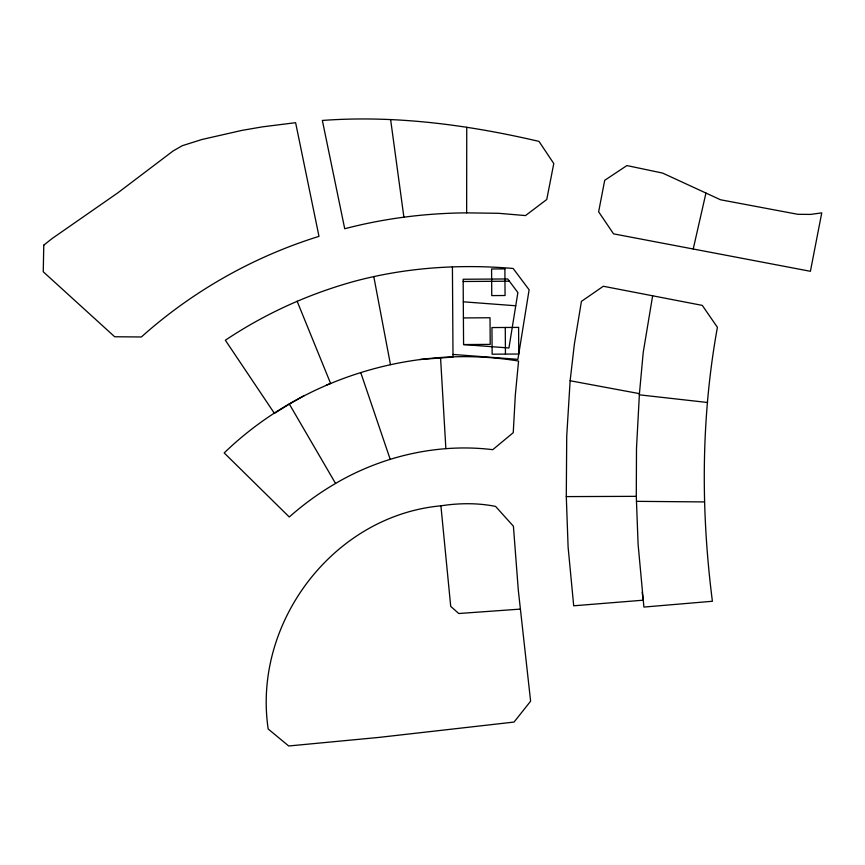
<?xml version="1.0" encoding="UTF-8"?>
<svg xmlns="http://www.w3.org/2000/svg" width="865" height="865" viewBox="0 0 865 865"><rect width="100%" height="100%" fill="white"/><g stroke="black" fill="none" stroke-linecap="round" stroke-linejoin="round"><path stroke-width="1.3" d="M466.646 212.866L498.489 213.298L525.498 215.58L546.756 199.501L553.784 163.55L538.971 141.384C468.16 124.863 395.143 115.045 322.353 120.451L344.724 228.738C384.46 218.348 425.58 213.168 466.646 212.866L466.743 127.274M636.283 496.337L636.499 448.297L639.43 393.64L570.132 380.751L574.392 344L581.421 301.388L603.316 286.261L702.283 305.388L717.409 327.327C700.996 417.579 700.737 510.404 712.403 601.262L643.906 607.068L638.1 544.323L636.283 496.337L566.294 496.607L566.726 436.144L570.132 380.751M652.643 295.798L643.214 352.477L639.322 394.818L707.494 402.485M693.222 248.979L705.959 193.057L662.601 173.076L626.909 165.572L604.7 180.32L598.634 211.806L613.545 233.853L810.408 271.296L821.75 212.866L810.613 214.412L797.833 214.304L720.491 199.761L705.959 193.057M335.555 483.449C382.406 455.931 438.652 443.031 492.736 449.681L513.248 432.684L515.324 394.981L518.578 361.051C413.156 343.654 301.031 378.675 224.186 452.925L289.278 517C303.561 504.338 319.077 493.072 335.555 483.449L289.332 404.085L274.41 413.351L225.354 340.226C265.068 313.692 308.989 293.722 355.05 281.147C406.518 267.382 460.148 263.955 513.14 268.474L529.12 289.775L517.897 359.343L452.99 354.445M289.332 404.085L304.296 395.51M326.397 385.066L330.603 383.422L297.106 301.182M440.912 505.82C333.252 515.745 252.385 622.951 268.182 728.99L288.694 745.987L378.913 737.413L514.048 722.07L530.613 701.191L518.308 590.19L513.41 526.212L495.569 506.403C477.534 502.803 459.034 503.052 440.912 505.82L450.719 606.376L458.764 613.512L520.438 609.101M419.979 359.505L453.011 357.05L452.417 266.561M463.175 281.493L509.366 281.201M463.402 317.931L490.033 317.758L490.206 344.389L463.575 344.562L463.153 279.254L507.69 278.963L517.886 292.554L508.934 347.989L463.575 344.562M636.499 501.343L704.521 501.927M463.305 301.809L515.745 305.767M360.759 372.61L390.212 459.369M373.799 276.627L390.472 364.673M390.634 119.662L403.901 217.234M642.198 592.211L643.106 600.202L573.7 605.792L568.11 547.145L566.294 496.607M440.545 357.58L445.864 448.557M505.268 327.478L505.441 354.109M43.78 245.141L43.25 271.772L114.677 336.755L141.363 336.972C192.581 291.127 253.369 256.786 318.99 236.361L295.614 122.689L262.43 126.852L242.081 130.366L201.815 139.524L182.158 145.753L172.946 151.083L117.77 192.895L52.041 238.599L43.78 245.141M504.89 268.885L491.579 268.972L491.753 295.603L505.063 295.516L504.89 268.885M518.589 327.392L491.958 327.565L492.131 354.196L518.762 354.023L518.589 327.392"/></g></svg>
